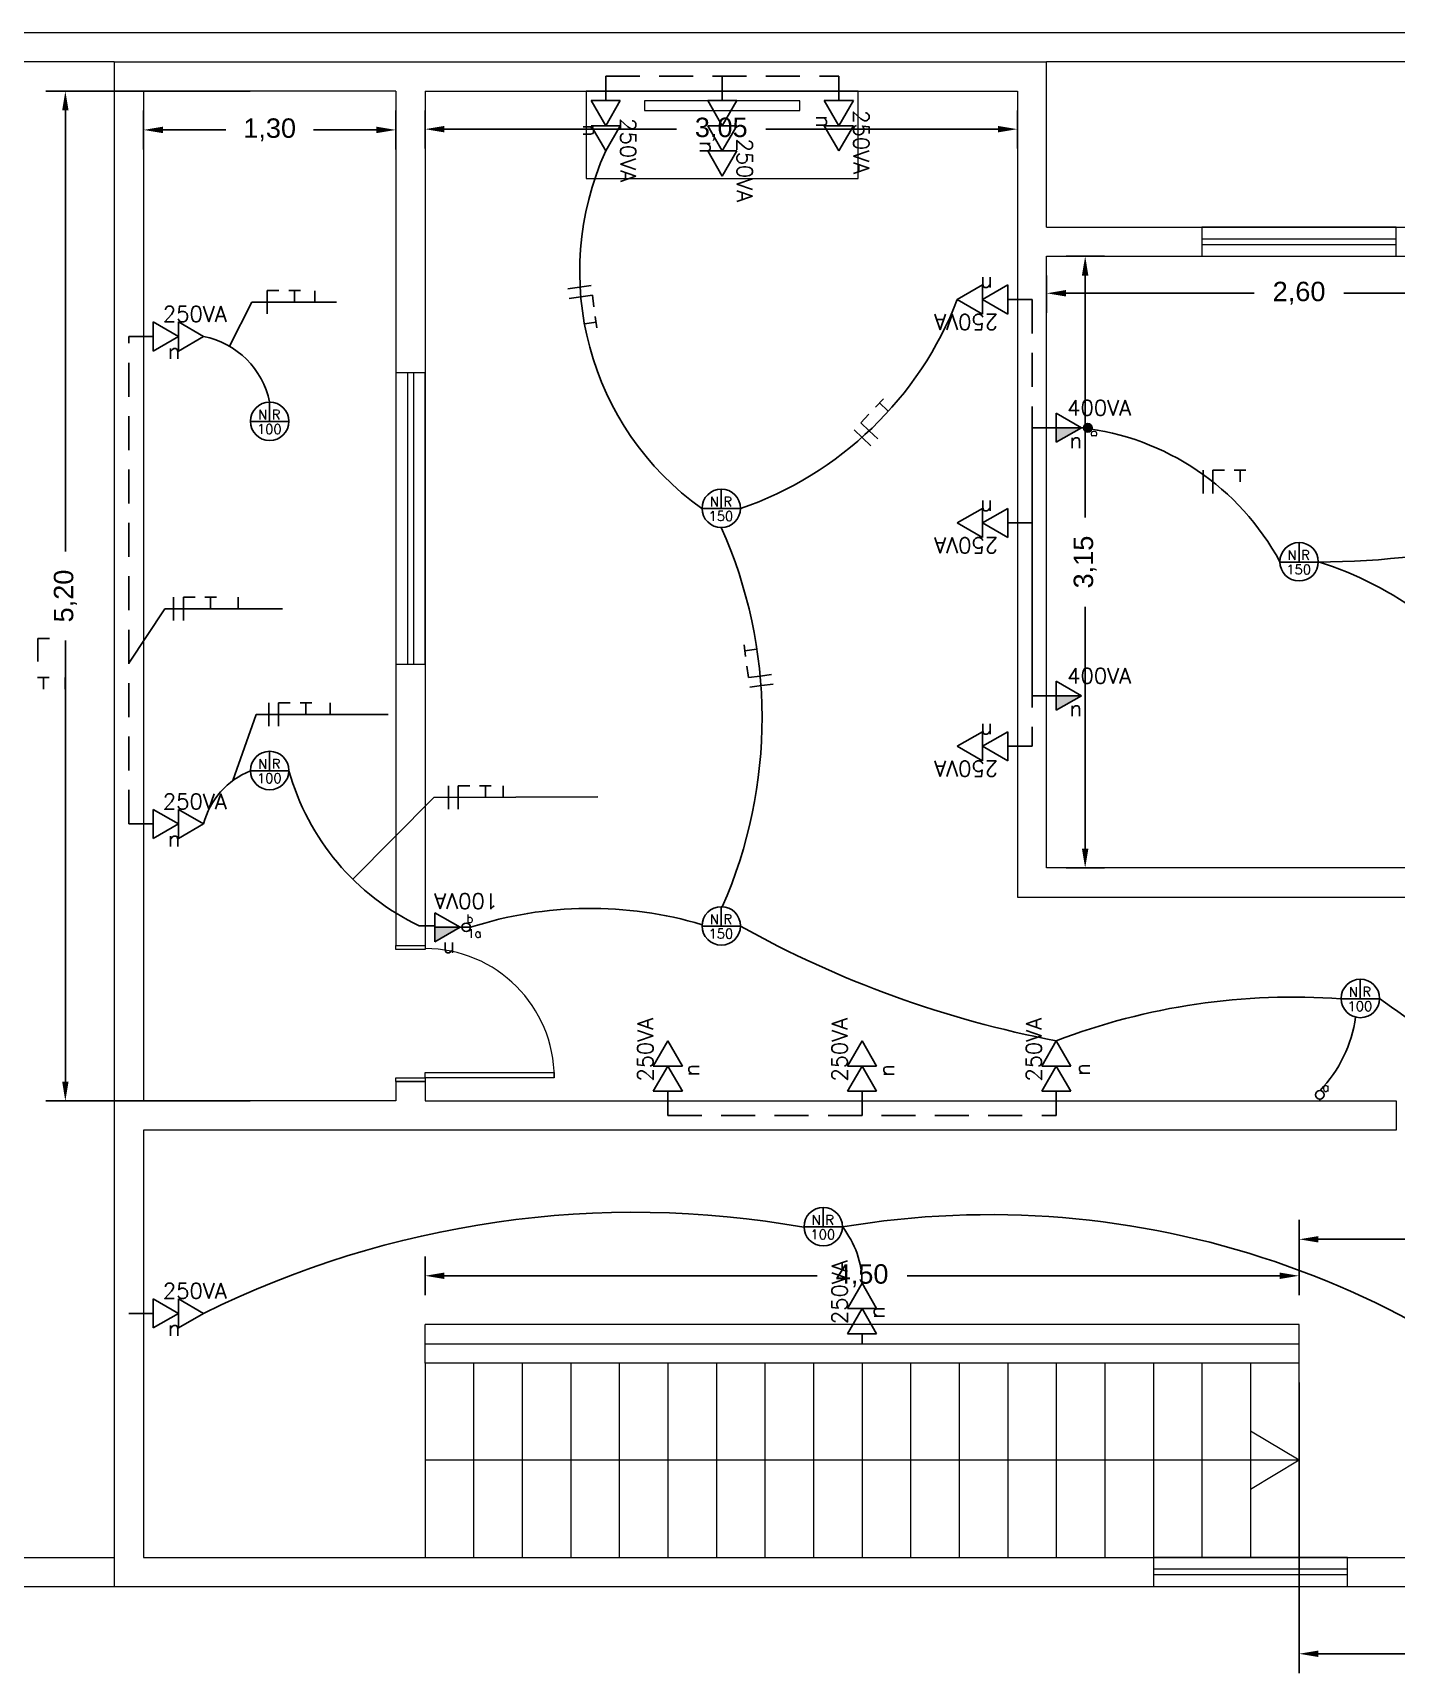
# Model space of a CAD drawing. Header units: millimetres. Extents: x -5 to 184, y -24 to 24.
# Drawn here: x 1.68 to 8.7, y -0.45 to 8 of the extents above; entities that cross this region are included whole.
import ezdxf

# ---------------------------------------------------------------- set-up
doc = ezdxf.new("R2010")
doc.units = ezdxf.units.MM
doc.linetypes.add('HIDDEN', pattern=[0.375, 0.25, -0.125])
for name, color, linetype in [('Circuitos', 7, 'Continuous'), ('Eletroduto', 160, 'Continuous'), ('Pontos de iluminação', 50, 'Continuous'), ('Pontos de Tomadas', 10, 'Continuous')]:
    doc.layers.add(name, color=color, linetype=linetype)
for name, color, linetype, lineweight in [('Cotas', 3, 'Continuous', 9), ('Cozinha', 252, 'Continuous', 20), ('Edificação', 251, 'Continuous', 20), ('Portas', 251, 'Continuous', 9)]:
    doc.layers.add(name, color=color, linetype=linetype, lineweight=lineweight)
doc.styles.add('ROMANS', font='ROMANS.SHX')
doc.styles.get("Standard").update_dxf_attribs({"font": 'arial.ttf'})
doc.dimstyles.new('ISO-25', dxfattribs={"dimtxt": 0.1, "dimasz": 0.1, "dimexe": 0.1, "dimexo": 0.1, "dimgap": 0.1, "dimtad": 0, "dimzin": 1, "dimtxsty": 'Standard', "dimcen": 0.1, "dimadec": 0, "dimazin": 0, "dimtfac": 1, "dimtmove": 0, "dimatfit": 3, "dimfxl": 1, "dimarcsym": 0})

# ---------------------------------------------------------------- blocks, each defined once
blk = doc.blocks.new('*D37')
at = {"layer": 'Cotas', "color": 0, "lineweight": -2, "transparency": 16777216}
for p, q in [((2.25, 7.6), (2.25, 7.4)), ((3.55, 7.6), (3.55, 7.4)), ((2.35, 7.5), (2.675, 7.5)), ((3.45, 7.5), (3.125, 7.5))]:
    blk.add_line(p, q, dxfattribs=at)
at = {"layer": 'Cotas', "color": 0, "transparency": 16777216}
for points in [[(2.35, 7.5167), (2.35, 7.4833), (2.25, 7.5)], [(3.45, 7.5167), (3.45, 7.4833), (3.55, 7.5)]]:
    blk.add_solid(points, dxfattribs=at)
at = {"layer": 'Defpoints', "color": 0, "transparency": 16777216}
for p in [(2.25, 7.7), (3.55, 7.7), (3.55, 7.5)]:
    blk.add_point(p, dxfattribs=at)
at = {"layer": 'Cotas', "color": 0, "transparency": 16777216, "insert": (2.9, 7.5), "char_height": 0.1, "attachment_point": 5}
blk.add_mtext('1,30', dxfattribs=at)
blk = doc.blocks.new('*D38')
at = {"layer": 'Cotas', "color": 0, "lineweight": -2, "transparency": 16777216}
for p, q in [((3.7, 7.6), (3.7, 7.4038)), ((6.75, 7.6), (6.75, 7.4038)), ((3.8, 7.5038), (4.9948, 7.5038)), ((6.65, 7.5038), (5.4552, 7.5038))]:
    blk.add_line(p, q, dxfattribs=at)
at = {"layer": 'Cotas', "color": 0, "transparency": 16777216}
for points in [[(3.8, 7.5205), (3.8, 7.4872), (3.7, 7.5038)], [(6.65, 7.5205), (6.65, 7.4872), (6.75, 7.5038)]]:
    blk.add_solid(points, dxfattribs=at)
at = {"layer": 'Defpoints', "color": 0, "transparency": 16777216}
for p in [(3.7, 7.7), (6.75, 7.7), (6.75, 7.5038)]:
    blk.add_point(p, dxfattribs=at)
at = {"layer": 'Cotas', "color": 0, "transparency": 16777216, "insert": (5.225, 7.5038), "char_height": 0.1, "attachment_point": 5}
blk.add_mtext('3,05', dxfattribs=at)
blk = doc.blocks.new('*D39')
at = {"layer": 'Cotas', "color": 0, "lineweight": -2, "transparency": 16777216}
for p, q in [((6.9, 6.75), (6.9, 6.5589)), ((9.5, 6.75), (9.5, 6.5589)), ((7, 6.6589), (7.9694, 6.6589)), ((9.4, 6.6589), (8.4306, 6.6589))]:
    blk.add_line(p, q, dxfattribs=at)
at = {"layer": 'Cotas', "color": 0, "transparency": 16777216}
for points in [[(7, 6.6756), (7, 6.6423), (6.9, 6.6589)], [(9.4, 6.6756), (9.4, 6.6423), (9.5, 6.6589)]]:
    blk.add_solid(points, dxfattribs=at)
at = {"layer": 'Defpoints', "color": 0, "transparency": 16777216}
for p in [(6.9, 6.85), (9.5, 6.85), (9.5, 6.6589)]:
    blk.add_point(p, dxfattribs=at)
at = {"layer": 'Cotas', "color": 0, "transparency": 16777216, "insert": (8.2, 6.6589), "char_height": 0.1, "attachment_point": 5}
blk.add_mtext('2,60', dxfattribs=at)
blk = doc.blocks.new('*D46')
at = {"layer": 'Cotas', "color": 0, "lineweight": -2, "transparency": 16777216}
for p, q in [((8.2, 1.7), (8.2, 1.8878)), ((10.05, 1.7), (10.05, 1.8878)), ((8.3, 1.7878), (8.8995, 1.7878)), ((9.95, 1.7878), (9.3505, 1.7878))]:
    blk.add_line(p, q, dxfattribs=at)
at = {"layer": 'Cotas', "color": 0, "transparency": 16777216}
for points in [[(8.3, 1.8045), (8.3, 1.7712), (8.2, 1.7878)], [(9.95, 1.8045), (9.95, 1.7712), (10.05, 1.7878)]]:
    blk.add_solid(points, dxfattribs=at)
at = {"layer": 'Defpoints', "color": 0, "transparency": 16777216}
for p in [(8.2, 1.7878), (8.2, 1.6), (10.05, 1.6)]:
    blk.add_point(p, dxfattribs=at)
at = {"layer": 'Cotas', "color": 0, "transparency": 16777216, "insert": (9.125, 1.7878), "char_height": 0.1, "attachment_point": 5}
blk.add_mtext('1,85', dxfattribs=at)
blk = doc.blocks.new('*D47')
at = {"layer": 'Cotas', "color": 0, "lineweight": -2, "transparency": 16777216}
for p, q in [((7, 6.85), (7.1987, 6.85)), ((7.0987, 6.75), (7.0987, 5.5052)), ((7.0987, 3.8), (7.0987, 5.0448)), ((7, 3.7), (7.1987, 3.7))]:
    blk.add_line(p, q, dxfattribs=at)
at = {"layer": 'Cotas', "color": 0, "transparency": 16777216}
for points in [[(7.082, 6.75), (7.1153, 6.75), (7.0987, 6.85)], [(7.082, 3.8), (7.1153, 3.8), (7.0987, 3.7)]]:
    blk.add_solid(points, dxfattribs=at)
at = {"layer": 'Defpoints', "color": 0, "transparency": 16777216}
for p in [(6.9, 6.85), (6.9, 3.7), (7.0987, 3.7)]:
    blk.add_point(p, dxfattribs=at)
at = {"layer": 'Cotas', "color": 0, "transparency": 16777216, "insert": (7.0987, 5.275), "char_height": 0.1, "attachment_point": 5, "rotation": 90}
blk.add_mtext('3,15', dxfattribs=at)
blk = doc.blocks.new('*D61')
at = {"layer": 'Cotas', "color": 0, "lineweight": -2, "transparency": 16777216}
for p, q in [((3.7, 1.5), (3.7, 1.7)), ((8.2, 1.5), (8.2, 1.7)), ((3.8, 1.6), (5.7183, 1.6)), ((8.1, 1.6), (6.1817, 1.6))]:
    blk.add_line(p, q, dxfattribs=at)
at = {"layer": 'Cotas', "color": 0, "transparency": 16777216}
for points in [[(3.8, 1.6167), (3.8, 1.5833), (3.7, 1.6)], [(8.1, 1.6167), (8.1, 1.5833), (8.2, 1.6)]]:
    blk.add_solid(points, dxfattribs=at)
at = {"layer": 'Defpoints', "color": 0, "transparency": 16777216}
for p in [(3.7, 1.6), (3.7, 1.4), (8.2, 1.4)]:
    blk.add_point(p, dxfattribs=at)
at = {"layer": 'Cotas', "color": 0, "transparency": 16777216, "insert": (5.95, 1.6), "char_height": 0.1, "attachment_point": 5}
blk.add_mtext('4,50', dxfattribs=at)
blk = doc.blocks.new('*D67')
at = {"layer": 'Cotas', "color": 0, "lineweight": -2, "transparency": 16777216}
for p, q in [((2.8, 7.7), (1.7481, 7.7)), ((1.8481, 7.6), (1.8481, 5.3297)), ((1.8481, 2.6), (1.8481, 4.8703)), ((2.8, 2.5), (1.7481, 2.5))]:
    blk.add_line(p, q, dxfattribs=at)
at = {"layer": 'Cotas', "color": 0, "transparency": 16777216}
for points in [[(1.8315, 7.6), (1.8648, 7.6), (1.8481, 7.7)], [(1.8315, 2.6), (1.8648, 2.6), (1.8481, 2.5)]]:
    blk.add_solid(points, dxfattribs=at)
at = {"layer": 'Defpoints', "color": 0, "transparency": 16777216}
for p in [(2.9, 7.7), (1.8481, 2.5), (2.9, 2.5)]:
    blk.add_point(p, dxfattribs=at)
at = {"layer": 'Cotas', "color": 0, "transparency": 16777216, "insert": (1.8481, 5.1), "char_height": 0.1, "attachment_point": 5, "rotation": 90}
blk.add_mtext('5,20', dxfattribs=at)
blk = doc.blocks.new('*D73')
at = {"layer": 'Cotas', "color": 0, "lineweight": -2, "transparency": 16777216}
for p, q in [((8.2, 1.05), (8.2, -0.4462)), ((20.2, 1.05), (20.2, -0.4462)), ((8.3, -0.3462), (13.9362, -0.3462)), ((20.1, -0.3462), (14.4638, -0.3462))]:
    blk.add_line(p, q, dxfattribs=at)
at = {"layer": 'Cotas', "color": 0, "transparency": 16777216}
for points in [[(8.3, -0.3296), (8.3, -0.3629), (8.2, -0.3462)], [(20.1, -0.3296), (20.1, -0.3629), (20.2, -0.3462)]]:
    blk.add_solid(points, dxfattribs=at)
at = {"layer": 'Defpoints', "color": 0, "transparency": 16777216}
for p in [(8.2, 1.15), (20.2, 1.15), (20.2, -0.3462)]:
    blk.add_point(p, dxfattribs=at)
at = {"layer": 'Cotas', "color": 0, "transparency": 16777216, "insert": (14.2, -0.3462), "char_height": 0.1, "attachment_point": 5}
blk.add_mtext('12,00', dxfattribs=at)

msp = doc.modelspace()

# ---------------------------------------------------------------- hatches: boundary and pattern name
at = {"layer": 'Pontos de iluminação'}
h = msp.add_hatch(color=256, dxfattribs=at)
h.set_gradient(color1=(248, 215, 49), color2=(248, 215, 49), tint=1)
h.paths.add_polyline_path([(7.0901, 5.9665, 1), (7.1341, 5.9665, 1)])

# ---------------------------------------------------------------- linework, layer by layer
at = {"layer": 'Circuitos', "color": 1}
for p, q in [((2.888, 6.6131), (2.888, 6.6731)), ((2.888, 6.6731), (2.948, 6.6731)), ((2.998, 6.6731), (3.058, 6.6731)), ((3.028, 6.6731), (3.028, 6.6131)), ((4.4954, 6.6902), (4.4359, 6.6822)), ((4.4954, 6.6902), (4.5548, 6.6983)), ((2.888, 6.6131), (2.888, 6.5531)), ((3.1328, 6.6122), (3.1328, 6.6722)), ((4.5021, 6.6407), (4.4426, 6.6327)), ((4.5021, 6.6407), (4.5615, 6.6487)), ((4.5615, 6.6487), (4.5696, 6.5893)), ((4.5803, 6.51), (4.5208, 6.502)), ((4.5763, 6.5397), (4.5843, 6.4803)), ((6.019, 6.0723), (6.0603, 6.1159)), ((6.0397, 6.0941), (6.0832, 6.0528)), ((5.9433, 5.9925), (5.9846, 6.0361)), ((5.9525, 5.9149), (5.9089, 5.9562)), ((5.9869, 5.9512), (5.9433, 5.9925)), ((5.9525, 5.9149), (5.996, 5.8737)), ((5.9869, 5.9512), (6.0304, 5.9099)), ((7.7059, 5.6879), (7.7059, 5.7479)), ((7.7559, 5.6879), (7.7559, 5.7479)), ((7.7559, 5.7479), (7.8159, 5.7479)), ((7.8659, 5.7479), (7.9259, 5.7479)), ((7.8959, 5.7479), (7.8959, 5.6879)), ((7.7059, 5.6879), (7.7059, 5.6279)), ((7.7559, 5.6879), (7.7559, 5.6279)), ((2.4057, 5.0348), (2.4057, 5.0948)), ((2.4557, 5.0348), (2.4557, 5.0948)), ((2.4557, 5.0948), (2.5157, 5.0948)), ((2.5657, 5.0948), (2.6257, 5.0948)), ((2.5957, 5.0948), (2.5957, 5.0348)), ((2.738, 5.0348), (2.738, 5.0948)), ((2.4057, 5.0348), (2.4057, 4.9748)), ((2.4557, 5.0348), (2.4557, 4.9748)), ((1.7058, 4.8221), (1.7058, 4.8821)), ((1.7058, 4.8821), (1.7658, 4.8821)), ((1.7058, 4.8221), (1.7058, 4.7621)), ((5.3505, 4.7887), (5.3422, 4.8482)), ((5.3464, 4.8184), (5.4058, 4.8267)), ((5.3657, 4.6798), (5.3574, 4.7392)), ((1.7053, 4.681), (1.7653, 4.681)), ((1.7353, 4.681), (1.7353, 4.621)), ((1.848, 4.621), (1.848, 4.681)), ((5.4251, 4.6881), (5.3657, 4.6798)), ((5.4251, 4.6881), (5.4846, 4.6964)), ((5.432, 4.6386), (5.4915, 4.6468)), ((5.432, 4.6386), (5.3726, 4.6303)), ((2.8963, 4.4904), (2.8963, 4.5504)), ((2.8963, 4.4904), (2.8963, 4.4304)), ((2.9463, 4.4904), (2.9463, 4.5504)), ((2.9463, 4.5504), (3.0063, 4.5504)), ((2.9463, 4.4904), (2.9463, 4.4304)), ((3.0563, 4.5504), (3.1163, 4.5504)), ((3.0863, 4.5504), (3.0863, 4.4904)), ((3.2114, 4.49), (3.2114, 4.55)), ((3.8206, 4.0632), (3.8206, 4.1232)), ((3.8206, 4.0632), (3.8206, 4.0032)), ((3.8706, 4.0632), (3.8706, 4.1232)), ((3.8706, 4.1232), (3.9306, 4.1232)), ((3.8706, 4.0632), (3.8706, 4.0032)), ((3.9806, 4.1232), (4.0406, 4.1232)), ((4.0106, 4.1232), (4.0106, 4.0632)), ((4.1029, 4.0632), (4.1029, 4.1232))]:
    msp.add_line(p, q, dxfattribs=at)
at = {"layer": 'Cozinha'}
for points in [[(4.53, 7.25), (5.93, 7.25), (5.93, 7.7), (4.53, 7.7)], [(4.83, 7.6), (5.63, 7.6), (5.63, 7.65), (4.83, 7.65)]]:
    msp.add_lwpolyline(points, close=True, dxfattribs=at)
at = {"layer": 'Edificação', "color": 252}
for p, q in [((2.1, 7.85), (0.15, 7.85)), ((26.85, 7.85), (6.9, 7.85)), ((0.15, 0.15), (2.1, 0.15))]:
    msp.add_line(p, q, dxfattribs=at)
at = {"layer": 'Edificação'}
for p, q in [((2.1, 7.85), (2.1, 0)), ((2.1, 7.85), (6.9, 7.85)), ((6.9, 7), (6.9, 7.85)), ((3.55, 7.7), (2.25, 7.7)), ((2.25, 7.7), (2.25, 2.5)), ((3.55, 7.7), (3.55, 3.3)), ((3.7, 7.7), (3.7, 3.3)), ((3.7, 7.7), (6.75, 7.7)), ((6.75, 7.7), (6.75, 3.55)), ((6.9, 7), (26.85, 7)), ((6.75, 6.85), (6.75, 6.85)), ((6.9, 3.7), (6.9, 6.85)), ((6.9, 6.85), (9.5, 6.85)), ((9.5, 3.7), (6.9, 3.7)), ((6.75, 3.55), (9.65, 3.55)), ((3.55, 2.6), (3.55, 2.5)), ((3.55, 2.6), (3.7, 2.6)), ((3.7, 2.6), (3.7, 2.5)), ((3.55, 2.5), (2.25, 2.5)), ((3.7, 2.5), (8.7, 2.5)), ((8.7, 2.5), (8.7, 2.35)), ((2.25, 2.35), (2.25, 0.15)), ((8.7, 2.35), (2.25, 2.35)), ((8.2, 1.35), (3.7, 1.35)), ((3.7, 1.15), (3.7, 1.35)), ((8.2, 0.15), (8.2, 1.35)), ((3.7, 1.25), (8.2, 1.25)), ((8.2, 1.15), (3.7, 1.15)), ((3.7, 1.15), (3.7, 0.15)), ((3.95, 1.15), (3.95, 0.15)), ((4.2, 1.15), (4.2, 0.15)), ((4.45, 1.15), (4.45, 0.15)), ((4.7, 1.15), (4.7, 0.15)), ((4.95, 1.15), (4.95, 0.15)), ((5.2, 1.15), (5.2, 0.15)), ((5.45, 1.15), (5.45, 0.15)), ((5.7, 1.15), (5.7, 0.15)), ((5.95, 1.15), (5.95, 0.15)), ((6.2, 1.15), (6.2, 0.15)), ((6.45, 1.15), (6.45, 0.15)), ((6.7, 1.15), (6.7, 0.15)), ((6.95, 1.15), (6.95, 0.15)), ((7.2, 1.15), (7.2, 0.15)), ((7.45, 1.15), (7.45, 0.15)), ((7.7, 1.15), (7.7, 0.15)), ((7.95, 1.15), (7.95, 0.15)), ((8.2, 0.65), (7.95, 0.8)), ((8.2, 0.65), (3.7, 0.65)), ((8.2, 0.65), (7.95, 0.5)), ((2.25, 0.15), (8.1, 0.15)), ((8.1, 0.15), (20.2, 0.15)), ((2.1, 0), (26.85, 0))]:
    msp.add_line(p, q, dxfattribs=at)
at = {"layer": 'Edificação', "color": 252}
msp.add_lwpolyline([(0, 0), (27, 0), (27, 8), (0, 8)], close=True, dxfattribs=at)
at = {"layer": 'Eletroduto', "linetype": 'HIDDEN', "ltscale": 0.7}
for p, q in [((4.6301, 7.7015), (4.6301, 7.7765)), ((4.6301, 7.7765), (5.8301, 7.7765)), ((5.2301, 7.7015), (5.2301, 7.7765)), ((5.8301, 7.7015), (5.8301, 7.7765)), ((6.8251, 6.6265), (6.8251, 4.3265)), ((2.1751, 3.9265), (2.1751, 6.4365)), ((6.8251, 5.9665), (6.8251, 4.5865)), ((5.95, 2.5), (5.95, 2.425)), ((4.95, 2.425), (6.95, 2.425))]:
    msp.add_line(p, q, dxfattribs=at)
at = {"layer": 'Eletroduto'}
for p, q in [((2.8078, 6.6131), (2.6926, 6.3866)), ((2.8078, 6.6131), (3.2449, 6.6131)), ((6.7501, 6.6265), (6.8251, 6.6265)), ((2.2501, 6.4365), (2.1751, 6.4365)), ((6.9001, 5.9665), (6.8251, 5.9665)), ((6.8251, 5.4765), (6.7501, 5.4765)), ((2.1751, 4.7535), (2.3606, 5.0348)), ((2.3606, 5.0348), (2.9668, 5.0348)), ((6.8251, 4.5865), (6.9001, 4.5865)), ((2.7104, 4.1496), (2.8312, 4.4904)), ((2.8312, 4.4904), (3.51, 4.4904)), ((6.8251, 4.3265), (6.7501, 4.3265)), ((3.3282, 3.6417), (3.7445, 4.0621)), ((3.7445, 4.0621), (4.5894, 4.0655)), ((2.2501, 3.9265), (2.1751, 3.9265)), ((3.6701, 3.4015), (3.7001, 3.4015)), ((4.95, 2.5), (4.95, 2.425)), ((6.95, 2.5), (6.95, 2.425)), ((2.2501, 1.4065), (2.1751, 1.4065))]:
    msp.add_line(p, q, dxfattribs=at)
for centre, radius, start, end in [((5.9973, 6.772), 1.501, 155.62579, 234.50384), ((4.7245, 7.2883), 1.8389, 289.03625, 338.90526), ((2.4757, 6.0115), 0.4333, 11.69786, 78.76575), ((6.9307, 4.645), 1.3299, 28.34917, 83.54855), ((8.2947, 9.3261), 4.0511, 270.06209, 298.06864), ((3.033, 4.4704), 2.4021, 336.18031, 24.13173), ((7.7431, 3.5172), 1.8451, 34.36513, 72.46033), ((2.9502, 3.8259), 0.4029, 111.77689, 165.54043), ((4.215, 4.5403), 1.2624, 195.63671, 244.43123), ((4.5519, 1.4891), 2.0028, 73.33291, 107.96552), ((7.9576, 8.1219), 5.4066, 240.85117, 259.25982), ((8.1694, -0.376), 3.4113, 85.85708, 110.94378), ((10.4444, 5.4376), 3.0255, 232.77583, 256.14794), ((7.8097, 3.029), 0.6884, 316.37109, 351.88957), ((4.7786, -3.0623), 4.9891, 79.93178, 116.40144), ((6.6075, -2.6558), 4.5706, 43.00164, 99.55103), ((5.4833, 1.5615), 0.4668, 0, 38.40399)]:
    msp.add_arc(centre, radius, start, end, dxfattribs=at)
at = {"layer": 'Pontos de iluminação'}
for p, q in [((2.9, 5.9982), (2.9, 6.0993)), ((2.8008, 5.9982), (2.9992, 5.9982)), ((7.0901, 5.9665), (7.0801, 5.9665)), ((5.225, 5.55), (5.225, 5.6511)), ((5.1258, 5.55), (5.3242, 5.55)), ((8.2, 5.275), (8.2, 5.3761)), ((8.1008, 5.275), (8.2992, 5.275)), ((2.9, 4.2), (2.9, 4.3011)), ((2.8008, 4.2), (2.9992, 4.2)), ((5.225, 3.4), (5.225, 3.5011)), ((3.8901, 3.3943), (3.8801, 3.3943)), ((3.9341, 3.3943), (3.8901, 3.3943)), ((5.1258, 3.4), (5.3242, 3.4)), ((8.5151, 3.0265), (8.5151, 3.1276)), ((8.4158, 3.0265), (8.6143, 3.0265)), ((8.3071, 2.51), (8.3071, 2.5)), ((5.75, 1.8515), (5.75, 1.9526)), ((5.6508, 1.8515), (5.8493, 1.8515))]:
    msp.add_line(p, q, dxfattribs=at)
for centre, radius in [((2.9001, 5.9997), 0.099), ((7.1121, 5.9665), 0.022), ((5.2251, 5.5515), 0.099), ((8.2001, 5.2765), 0.099), ((2.9001, 4.2015), 0.099), ((5.2251, 3.4015), 0.099), ((3.9121, 3.3943), 0.022), ((8.5152, 3.0279), 0.099), ((8.3071, 2.532), 0.022), ((5.7501, 1.8529), 0.099)]:
    msp.add_circle(centre, radius, dxfattribs=at)
at = {"layer": 'Pontos de Tomadas', "color": 1}
for p, q in [((4.6301, 7.6515), (4.6301, 7.7015)), ((5.2301, 7.6515), (5.2301, 7.7015)), ((5.8301, 7.6515), (5.8301, 7.7015)), ((4.7051, 7.6515), (4.5551, 7.6515)), ((4.5551, 7.6515), (4.6301, 7.5215)), ((4.7051, 7.6515), (4.6301, 7.5215)), ((4.6301, 7.5215), (4.7051, 7.6515)), ((4.6301, 7.5215), (4.7051, 7.6515)), ((5.3051, 7.6515), (5.1551, 7.6515)), ((5.1551, 7.6515), (5.2301, 7.5215)), ((5.3051, 7.6515), (5.2301, 7.5215)), ((5.2301, 7.5215), (5.3051, 7.6515)), ((5.2301, 7.5215), (5.3051, 7.6515)), ((5.9051, 7.6515), (5.7551, 7.6515)), ((5.7551, 7.6515), (5.8301, 7.5215)), ((5.9051, 7.6515), (5.8301, 7.5215)), ((5.8301, 7.5215), (5.9051, 7.6515)), ((5.8301, 7.5215), (5.9051, 7.6515)), ((4.7051, 7.5215), (4.5551, 7.5215)), ((4.5551, 7.5215), (4.6301, 7.3915)), ((4.7051, 7.5215), (4.6301, 7.3915)), ((4.6301, 7.3915), (4.7051, 7.5215)), ((4.6301, 7.3915), (4.7051, 7.5215)), ((5.3051, 7.5215), (5.1551, 7.5215)), ((5.1551, 7.5215), (5.2301, 7.3915)), ((5.3051, 7.5215), (5.2301, 7.3915)), ((5.2301, 7.3915), (5.3051, 7.5215)), ((5.2301, 7.3915), (5.3051, 7.5215)), ((5.9051, 7.5215), (5.7551, 7.5215)), ((5.7551, 7.5215), (5.8301, 7.3915)), ((5.9051, 7.5215), (5.8301, 7.3915)), ((5.8301, 7.3915), (5.9051, 7.5215)), ((5.8301, 7.3915), (5.9051, 7.5215)), ((5.3051, 7.3915), (5.1551, 7.3915)), ((5.1551, 7.3915), (5.2301, 7.2615)), ((5.3051, 7.3915), (5.2301, 7.2615)), ((5.2301, 7.2615), (5.3051, 7.3915)), ((5.2301, 7.2615), (5.3051, 7.3915)), ((6.5701, 6.7015), (6.4401, 6.6265)), ((6.7001, 6.7015), (6.5701, 6.6265)), ((6.5701, 6.5515), (6.5701, 6.7015)), ((6.7001, 6.5515), (6.7001, 6.7015)), ((6.5701, 6.5515), (6.4401, 6.6265)), ((6.4401, 6.6265), (6.5701, 6.5515)), ((6.4401, 6.6265), (6.5701, 6.5515)), ((6.7001, 6.5515), (6.5701, 6.6265)), ((6.5701, 6.6265), (6.7001, 6.5515)), ((6.5701, 6.6265), (6.7001, 6.5515)), ((6.7001, 6.6265), (6.7501, 6.6265)), ((2.3001, 6.5115), (2.4301, 6.4365)), ((2.4301, 6.4365), (2.3001, 6.5115)), ((2.3001, 6.5115), (2.3001, 6.3615)), ((2.4301, 6.4365), (2.3001, 6.5115)), ((2.3001, 6.5115), (2.4301, 6.4365)), ((2.4301, 6.4365), (2.3001, 6.5115)), ((2.3001, 6.5115), (2.3001, 6.3615)), ((2.4301, 6.4365), (2.3001, 6.5115)), ((2.4301, 6.5115), (2.5601, 6.4365)), ((2.5601, 6.4365), (2.4301, 6.5115)), ((2.4301, 6.5115), (2.4301, 6.3615)), ((2.5601, 6.4365), (2.4301, 6.5115)), ((2.4301, 6.5115), (2.5601, 6.4365)), ((2.5601, 6.4365), (2.4301, 6.5115)), ((2.4301, 6.5115), (2.4301, 6.3615)), ((2.5601, 6.4365), (2.4301, 6.5115)), ((2.3001, 6.4365), (2.2501, 6.4365)), ((2.3001, 6.4365), (2.2501, 6.4365)), ((2.3001, 6.3615), (2.4301, 6.4365)), ((2.3001, 6.3615), (2.4301, 6.4365)), ((2.4301, 6.3615), (2.5601, 6.4365)), ((2.4301, 6.3615), (2.5601, 6.4365)), ((6.9501, 6.0415), (7.0801, 5.9665)), ((7.0801, 5.9665), (6.9501, 6.0415)), ((6.9501, 6.0415), (6.9501, 5.8915)), ((7.0801, 5.9665), (6.9501, 6.0415)), ((6.9501, 5.9665), (6.9001, 5.9665)), ((6.9501, 5.9665), (7.0801, 5.9665)), ((6.9501, 5.8915), (7.0801, 5.9665)), ((6.5701, 5.5515), (6.4401, 5.4765)), ((6.7001, 5.5515), (6.5701, 5.4765)), ((6.5701, 5.4015), (6.5701, 5.5515)), ((6.7001, 5.4015), (6.7001, 5.5515)), ((6.5701, 5.4015), (6.4401, 5.4765)), ((6.4401, 5.4765), (6.5701, 5.4015)), ((6.4401, 5.4765), (6.5701, 5.4015)), ((6.7001, 5.4015), (6.5701, 5.4765)), ((6.5701, 5.4765), (6.7001, 5.4015)), ((6.5701, 5.4765), (6.7001, 5.4015)), ((6.7001, 5.4765), (6.7501, 5.4765)), ((6.9501, 4.6615), (7.0801, 4.5865)), ((7.0801, 4.5865), (6.9501, 4.6615)), ((6.9501, 4.6615), (6.9501, 4.5115)), ((7.0801, 4.5865), (6.9501, 4.6615)), ((6.9501, 4.5865), (6.9001, 4.5865)), ((6.9501, 4.5865), (7.0801, 4.5865)), ((6.9501, 4.5115), (7.0801, 4.5865)), ((6.5701, 4.4015), (6.4401, 4.3265)), ((6.7001, 4.4015), (6.5701, 4.3265)), ((6.5701, 4.2515), (6.5701, 4.4015)), ((6.7001, 4.2515), (6.7001, 4.4015)), ((6.5701, 4.2515), (6.4401, 4.3265)), ((6.4401, 4.3265), (6.5701, 4.2515)), ((6.4401, 4.3265), (6.5701, 4.2515)), ((6.7001, 4.2515), (6.5701, 4.3265)), ((6.5701, 4.3265), (6.7001, 4.2515)), ((6.5701, 4.3265), (6.7001, 4.2515)), ((6.7001, 4.3265), (6.7501, 4.3265)), ((2.3001, 4.0015), (2.4301, 3.9265)), ((2.4301, 3.9265), (2.3001, 4.0015)), ((2.3001, 4.0015), (2.3001, 3.8515)), ((2.4301, 3.9265), (2.3001, 4.0015)), ((2.3001, 4.0015), (2.4301, 3.9265)), ((2.4301, 3.9265), (2.3001, 4.0015)), ((2.3001, 4.0015), (2.3001, 3.8515)), ((2.4301, 3.9265), (2.3001, 4.0015)), ((2.4301, 4.0015), (2.5601, 3.9265)), ((2.5601, 3.9265), (2.4301, 4.0015)), ((2.4301, 4.0015), (2.4301, 3.8515)), ((2.5601, 3.9265), (2.4301, 4.0015)), ((2.4301, 4.0015), (2.5601, 3.9265)), ((2.5601, 3.9265), (2.4301, 4.0015)), ((2.4301, 4.0015), (2.4301, 3.8515)), ((2.5601, 3.9265), (2.4301, 4.0015)), ((2.3001, 3.9265), (2.2501, 3.9265)), ((2.3001, 3.9265), (2.2501, 3.9265)), ((2.3001, 3.8515), (2.4301, 3.9265)), ((2.3001, 3.8515), (2.4301, 3.9265)), ((2.4301, 3.8515), (2.5601, 3.9265)), ((2.4301, 3.8515), (2.5601, 3.9265)), ((3.7501, 3.4693), (3.8801, 3.3943)), ((3.8801, 3.3943), (3.7501, 3.4693)), ((3.7501, 3.4693), (3.7501, 3.3193)), ((3.8801, 3.3943), (3.7501, 3.4693)), ((3.7501, 3.4015), (3.7001, 3.4015)), ((3.7501, 3.3943), (3.8801, 3.3943)), ((3.7501, 3.3193), (3.8801, 3.3943)), ((4.875, 2.68), (4.95, 2.81)), ((4.95, 2.81), (4.875, 2.68)), ((4.95, 2.81), (4.875, 2.68)), ((5.025, 2.68), (4.95, 2.81)), ((5.875, 2.68), (5.95, 2.81)), ((5.95, 2.81), (5.875, 2.68)), ((5.95, 2.81), (5.875, 2.68)), ((6.025, 2.68), (5.95, 2.81)), ((6.875, 2.68), (6.95, 2.81)), ((6.95, 2.81), (6.875, 2.68)), ((6.95, 2.81), (6.875, 2.68)), ((7.025, 2.68), (6.95, 2.81)), ((4.875, 2.55), (4.95, 2.68)), ((4.95, 2.68), (4.875, 2.55)), ((4.95, 2.68), (4.875, 2.55)), ((4.875, 2.68), (5.025, 2.68)), ((5.025, 2.55), (4.95, 2.68)), ((5.875, 2.55), (5.95, 2.68)), ((5.95, 2.68), (5.875, 2.55)), ((5.95, 2.68), (5.875, 2.55)), ((5.875, 2.68), (6.025, 2.68)), ((6.025, 2.55), (5.95, 2.68)), ((6.875, 2.55), (6.95, 2.68)), ((6.95, 2.68), (6.875, 2.55)), ((6.95, 2.68), (6.875, 2.55)), ((6.875, 2.68), (7.025, 2.68)), ((7.025, 2.55), (6.95, 2.68)), ((4.875, 2.55), (5.025, 2.55)), ((4.95, 2.55), (4.95, 2.5)), ((5.875, 2.55), (6.025, 2.55)), ((5.95, 2.55), (5.95, 2.5)), ((6.875, 2.55), (7.025, 2.55)), ((6.95, 2.55), (6.95, 2.5)), ((5.8751, 1.4315), (5.9501, 1.5615)), ((5.9501, 1.5615), (5.8751, 1.4315)), ((5.9501, 1.5615), (5.8751, 1.4315)), ((6.0251, 1.4315), (5.9501, 1.5615)), ((2.3001, 1.4815), (2.4301, 1.4065)), ((2.4301, 1.4065), (2.3001, 1.4815)), ((2.3001, 1.4815), (2.3001, 1.3315)), ((2.4301, 1.4065), (2.3001, 1.4815)), ((2.3001, 1.4815), (2.4301, 1.4065)), ((2.4301, 1.4065), (2.3001, 1.4815)), ((2.3001, 1.4815), (2.3001, 1.3315)), ((2.4301, 1.4065), (2.3001, 1.4815)), ((2.4301, 1.4815), (2.5601, 1.4065)), ((2.5601, 1.4065), (2.4301, 1.4815)), ((2.4301, 1.4815), (2.4301, 1.3315)), ((2.5601, 1.4065), (2.4301, 1.4815)), ((2.4301, 1.4815), (2.5601, 1.4065)), ((2.5601, 1.4065), (2.4301, 1.4815)), ((2.4301, 1.4815), (2.4301, 1.3315)), ((2.5601, 1.4065), (2.4301, 1.4815)), ((2.3001, 1.4065), (2.2501, 1.4065)), ((2.3001, 1.4065), (2.2501, 1.4065)), ((2.3001, 1.3315), (2.4301, 1.4065)), ((2.3001, 1.3315), (2.4301, 1.4065)), ((2.4301, 1.3315), (2.5601, 1.4065)), ((2.4301, 1.3315), (2.5601, 1.4065)), ((5.8751, 1.3015), (5.9501, 1.4315)), ((5.9501, 1.4315), (5.8751, 1.3015)), ((5.9501, 1.4315), (5.8751, 1.3015)), ((5.8751, 1.4315), (6.0251, 1.4315)), ((6.0251, 1.3015), (5.9501, 1.4315)), ((5.8751, 1.3015), (6.0251, 1.3015)), ((5.9501, 1.3015), (5.9501, 1.2515))]:
    msp.add_line(p, q, dxfattribs=at)
for points in [[(6.9501, 5.9665), (6.9501, 5.8915), (7.0801, 5.9665)], [(6.9501, 4.5865), (6.9501, 4.5115), (7.0801, 4.5865)], [(3.7501, 3.3943), (3.7501, 3.3193), (3.8801, 3.3943)]]:
    msp.add_solid(points, dxfattribs=at)
at = {"layer": 'Portas'}
for p, q in [((7.7, 6.94), (8.7, 6.94)), ((7.7, 6.91), (8.7, 6.91)), ((3.61, 6.25), (3.61, 4.75)), ((3.64, 6.25), (3.64, 4.75)), ((8.45, 0.09), (7.45, 0.09)), ((8.45, 0.06), (7.45, 0.06))]:
    msp.add_line(p, q, dxfattribs=at)
for points in [[(7.7, 6.85), (8.7, 6.85), (8.7, 7), (7.7, 7)], [(3.55, 6.25), (3.55, 4.75), (3.7, 4.75), (3.7, 6.25)], [(3.7, 3.28), (3.55, 3.28), (3.55, 3.3), (3.7, 3.3)], [(3.7, 2.6), (3.55, 2.6), (3.55, 2.62), (3.7, 2.62)], [(3.7, 2.62), (3.7, 2.6463), (4.365, 2.6463), (4.365, 2.62)], [(8.45, 0.15), (7.45, 0.15), (7.45, 0), (8.45, 0)]]:
    msp.add_lwpolyline(points, close=True, dxfattribs=at)
msp.add_arc((3.7, 2.62), 0.665, 360, 90, dxfattribs=at)

# ---------------------------------------------------------------- texts
at = {"layer": 'Pontos de iluminação', "style": 'ROMANS'}
for s, rotation, p in [('a', 270, (7.1296, 5.9531)), ('1a', 1.42938, (3.9173, 3.3397))]:
    msp.add_text(s, height=0.044, rotation=rotation, dxfattribs=at).set_placement(p)
for s, p in [('b', (3.9129, 3.4165)), ('a', (8.3204, 2.5495))]:
    msp.add_text(s, height=0.044, dxfattribs=at).set_placement(p)
for tag, p, s, flags in [('N', (2.8406, 6.0089), '', 4), ('100', (2.8343, 5.9351), '100', 13), ('N', (5.1656, 5.5607), '', 4), ('150', (5.1593, 5.4868), '100', 13), ('N', (8.1406, 5.2857), '', 4), ('150', (8.1343, 5.2118), '100', 13), ('N', (2.8406, 4.2107), '', 4), ('100', (2.8343, 4.1368), '100', 13), ('150', (5.1593, 3.3368), '100', 13), ('N', (5.1656, 3.4107), '', 4), ('N', (8.4557, 3.0371), '', 4), ('100', (8.4494, 2.9633), '100', 13), ('N', (5.6906, 1.8621), '', 4), ('100', (5.6843, 1.7883), '100', 13)]:
    msp.add_attdef(tag, p, s, height=0.0495, dxfattribs=dict(at, flags=flags))
for p in [(2.9109, 6.0094), (5.2359, 5.5612), (8.2109, 5.2862), (2.9109, 4.2112), (5.2359, 3.4112), (8.526, 3.0377), (5.7609, 1.8627)]:
    msp.add_attdef('R', p, '', height=0.0495, dxfattribs=at)
at = {"layer": 'Pontos de Tomadas', "color": 1, "style": 'ROMANS'}
for s, rotation, p in [('250VA', 270, (4.7059, 7.5607)), ('n', 270, (5.7144, 7.5753)), ('250VA', 270, (5.9059, 7.6019)), ('n', 270, (4.5144, 7.5289)), ('250VA', 270, (5.3059, 7.4565)), ('n', 270, (5.1144, 7.4442)), ('n', 180, (6.6239, 6.7422)), ('250VA', 360, (2.3497, 6.5123)), ('250VA', 360, (2.3497, 6.5123)), ('250VA', 180, (6.6505, 6.5506)), ('n', 360, (2.3763, 6.3207)), ('n', 360, (2.3763, 6.3207)), ('n', 180, (6.6239, 5.5922)), ('250VA', 180, (6.6505, 5.4006)), ('n', 180, (6.6239, 4.4422)), ('250VA', 180, (6.6505, 4.2506)), ('250VA', 360, (2.3497, 4.0023)), ('250VA', 360, (2.3497, 4.0023)), ('n', 360, (2.3763, 3.8107)), ('n', 360, (2.3763, 3.8107)), ('100VA', 180, (4.0768, 3.569)), ('n', 180, (3.8556, 3.3168)), ('250VA', 90, (4.8742, 2.5996)), ('250VA', 90, (5.8742, 2.5996)), ('250VA', 90, (6.8742, 2.5996)), ('n', 90, (5.1113, 2.6262)), ('n', 90, (6.1158, 2.624)), ('n', 90, (7.1232, 2.6293)), ('250VA', 90, (5.8743, 1.3511)), ('250VA', 360, (2.3497, 1.4823)), ('250VA', 360, (2.3497, 1.4823)), ('n', 90, (6.0658, 1.3776)), ('n', 360, (2.3763, 1.2907)), ('n', 360, (2.3763, 1.2907))]:
    msp.add_text(s, height=0.08, rotation=rotation, dxfattribs=at).set_placement(p)
for s, p in [('400VA', (7.0058, 6.0292)), ('n', (7.018, 5.861)), ('400VA', (7.0058, 4.6492)), ('n', (7.018, 4.481))]:
    msp.add_text(s, height=0.08, dxfattribs=at).set_placement(p)

# ---------------------------------------------------------------- dimensions: what is measured, and where the dimension line sits
at = {"layer": 'Cotas'}
for base, p1, p2, picture, middle in [((1.8481, 2.5), (2.9, 7.7), (2.9, 2.5), '*D67', (1.8481, 5.1)), ((7.0987, 3.7), (6.9, 6.85), (6.9, 3.7), '*D47', (7.0987, 5.275))]:
    dim = msp.add_linear_dim(base=base, p1=p1, p2=p2, angle=90, dimstyle='ISO-25', dxfattribs=at)
    dim.commit()
    dim.dimension.update_dxf_attribs({"geometry": picture, "text_midpoint": middle})
for base, p1, p2, picture, middle in [((3.55, 7.5), (2.25, 7.7), (3.55, 7.7), '*D37', (2.9, 7.5)), ((6.75, 7.5038), (3.7, 7.7), (6.75, 7.7), '*D38', (5.225, 7.5038)), ((9.5, 6.6589), (6.9, 6.85), (9.5, 6.85), '*D39', (8.2, 6.6589)), ((8.2, 1.7878), (10.05, 1.6), (8.2, 1.6), '*D46', (9.125, 1.7878)), ((3.7, 1.6), (8.2, 1.4), (3.7, 1.4), '*D61', (5.95, 1.6)), ((20.2, -0.3462), (8.2, 1.15), (20.2, 1.15), '*D73', (14.2, -0.3462))]:
    dim = msp.add_linear_dim(base=base, p1=p1, p2=p2, dimstyle='ISO-25', dxfattribs=at)
    dim.commit()
    dim.dimension.update_dxf_attribs({"geometry": picture, "text_midpoint": middle})

doc.saveas('drawing.dxf')
